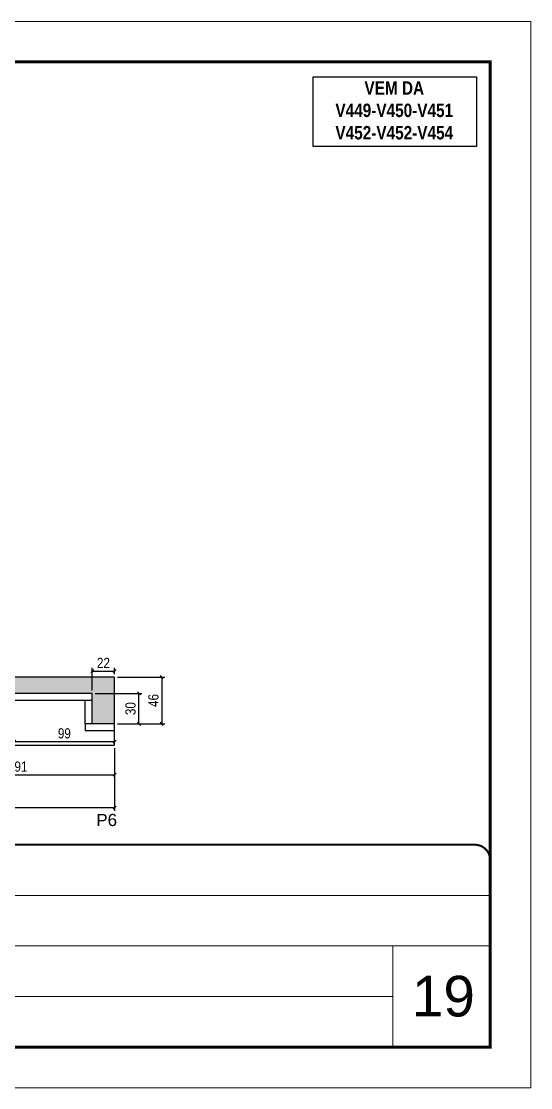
# Model space of a CAD drawing. Extents: x -15895 to 12929, y -2522 to 15173.
# Drawn here: x 7476 to 7978, y 8964 to 10014 of the extents above; entities that cross this region are included whole.
import ezdxf

# ---------------------------------------------------------------- set-up
doc = ezdxf.new("R2010")
doc.units = 0
doc.header["$PDMODE"] = 35
doc.header["$PDSIZE"] = -10
doc.linetypes.add('CONTINUO', pattern=[0])
doc.linetypes.add('DASHED', pattern=[0.75, 0.5, -0.25])
for name, color, linetype in [('5', 5, 'Continuous'), ('COTA', 241, 'Continuous'), ('NOMENCLATURA', 7, 'Continuous'), ('Painéis', 200, 'Continuous'), ('SARR_2.2x7', 40, 'Continuous')]:
    doc.layers.add(name, color=color, linetype=linetype)
for name, color, linetype, lineweight in [('CARIMBO', 255, 'Continuous', 9), ('Folhas', 255, 'Continuous', 9), ('SARRAFO DE PRESSAO', 251, 'DASHED', 9)]:
    doc.layers.add(name, color=color, linetype=linetype, lineweight=lineweight)
doc.styles.add('ARIAL', font='arial.ttf')
doc.styles.add('COTA TECNICA', font='techl___.ttf', dxfattribs={"height": 10})
doc.styles.get("Standard").update_dxf_attribs({"font": 'arial.ttf'})
doc.styles.add('TECNICA', font='techb___.ttf', dxfattribs={"height": 10})
doc.dimstyles.new('PAINEL', dxfattribs={"dimtxt": 10, "dimasz": 3, "dimexe": 3, "dimexo": 3, "dimgap": 3, "dimtad": 1, "dimdec": 1, "dimzin": 12, "dimdsep": 46, "dimtxsty": 'COTA TECNICA', "dimblk1": 'OBLIQUE', "dimblk2": 'OBLIQUE', "dimsah": 1, "dimcen": 0.9, "dimclrd": 4, "dimclre": 4, "dimclrt": 240, "dimadec": 1, "dimazin": 3, "dimtfac": 1, "dimtdec": 1, "dimtmove": 0, "dimatfit": 3, "dimfxl": 1, "dimtolj": 1, "dimtzin": 12, "dimarcsym": 0})

# ---------------------------------------------------------------- blocks, each defined once
blk = doc.blocks.new('9999999999')
at = {"color": 30, "linetype": 'CONTINUO'}
for p, q in [((98564.6, 34379.6), (99584, 34379.6)), ((98564.6, 34329.8), (99488, 34329.8)), ((99584, 34329.8), (99488, 34329.8)), ((99488, 34329.8), (99488, 34230.2)), ((98564.6, 34280), (99488, 34280))]:
    blk.add_line(p, q, dxfattribs=at)
at = {"color": 30, "linetype": 'CONTINUO', "const_width": 2}
blk.add_lwpolyline([(99584, 34230.2), (99584, 34414.4, 0.414214), (99569, 34429.4), (98229, 34429.4, 0.414214), (98214, 34414.4), (98214, 34245.2, 0.414214), (98229, 34230.2), (99584, 34230.2)], format="xyb", dxfattribs=at)
at = {"layer": 'Folhas'}
blk.add_lwpolyline([(98139, 34190.2), (99624, 34190.2), (99624, 35240.2), (98139, 35240.2)], close=True, dxfattribs=at)
at = {"layer": 'Folhas', "color": 30, "const_width": 3}
blk.add_lwpolyline([(98214, 34230.2), (99584, 34230.2), (99584, 35200.2), (98214, 35200.2)], close=True, dxfattribs=at)
blk = doc.blocks.new('_Oblique')
at = {"color": 0, "linetype": 'ByBlock', "lineweight": -2}
blk.add_line((-0.5, -0.5), (0.5, 0.5), dxfattribs=at)
blk = doc.blocks.new('*D718')
at = {"layer": 'COTA', "color": 4, "lineweight": -2, "transparency": 16777216}
for p, q in [((6822.8, 9297.8), (6822.8, 9236.2)), ((7567.8, 9297.8), (7567.8, 9236.2)), ((7567.8, 9239.2), (6822.8, 9239.2))]:
    blk.add_line(p, q, dxfattribs=at)
at = {"layer": 'Defpoints', "color": 0, "transparency": 16777216}
for p in [(6822.8, 9300.8), (7567.8, 9300.8), (6822.8, 9239.2)]:
    blk.add_point(p, dxfattribs=at)
at = {"layer": 'COTA', "color": 4, "lineweight": -2, "transparency": 16777216, "xscale": 3, "yscale": 3, "zscale": 3, "rotation": 180}
blk.add_blockref('_Oblique', (6822.8, 9239.2), dxfattribs=at)
at = {"layer": 'COTA', "color": 4, "lineweight": -2, "transparency": 16777216, "xscale": 3, "yscale": 3, "zscale": 3}
blk.add_blockref('_Oblique', (7567.8, 9239.2), dxfattribs=at)
at = {"layer": 'COTA', "color": 240, "transparency": 16777216, "insert": (7195.3, 9247.3), "char_height": 10, "attachment_point": 5, "style": 'COTA TECNICA'}
blk.add_mtext('\\A1;745', dxfattribs=at)
blk = doc.blocks.new('*D728')
at = {"layer": 'COTA', "color": 4, "lineweight": -2, "transparency": 16777216}
for p, q in [((7376.8, 9297.8), (7376.8, 9268.7)), ((7567.8, 9297.8), (7567.8, 9268.7)), ((7376.8, 9271.7), (7567.8, 9271.7))]:
    blk.add_line(p, q, dxfattribs=at)
at = {"layer": 'Defpoints', "color": 0, "transparency": 16777216}
for p in [(7376.8, 9300.8), (7567.8, 9300.8), (7567.8, 9271.7)]:
    blk.add_point(p, dxfattribs=at)
at = {"layer": 'COTA', "color": 4, "lineweight": -2, "transparency": 16777216, "xscale": 3, "yscale": 3, "zscale": 3, "rotation": 180}
blk.add_blockref('_Oblique', (7376.8, 9271.7), dxfattribs=at)
at = {"layer": 'COTA', "color": 4, "lineweight": -2, "transparency": 16777216, "xscale": 3, "yscale": 3, "zscale": 3}
blk.add_blockref('_Oblique', (7567.8, 9271.7), dxfattribs=at)
at = {"layer": 'COTA', "color": 240, "transparency": 16777216, "insert": (7472.3, 9279.7), "char_height": 10, "attachment_point": 5, "style": 'COTA TECNICA'}
blk.add_mtext('\\A1;191', dxfattribs=at)
blk = doc.blocks.new('*D729')
at = {"layer": 'COTA', "color": 4, "lineweight": -2, "transparency": 16777216}
for p, q in [((7545.8, 9354.8), (7545.8, 9376.8)), ((7567.8, 9370.8), (7567.8, 9376.8)), ((7545.8, 9373.8), (7567.8, 9373.8))]:
    blk.add_line(p, q, dxfattribs=at)
at = {"layer": 'Defpoints', "color": 0, "transparency": 16777216}
for p in [(7567.8, 9373.8), (7567.8, 9367.8), (7545.8, 9351.8)]:
    blk.add_point(p, dxfattribs=at)
at = {"layer": 'COTA', "color": 4, "lineweight": -2, "transparency": 16777216, "xscale": 3, "yscale": 3, "zscale": 3, "rotation": 180}
blk.add_blockref('_Oblique', (7545.8, 9373.8), dxfattribs=at)
at = {"layer": 'COTA', "color": 4, "lineweight": -2, "transparency": 16777216, "xscale": 3, "yscale": 3, "zscale": 3}
blk.add_blockref('_Oblique', (7567.8, 9373.8), dxfattribs=at)
at = {"layer": 'COTA', "color": 240, "transparency": 16777216, "insert": (7556.8, 9381.8), "char_height": 10, "attachment_point": 5, "style": 'COTA TECNICA'}
blk.add_mtext('\\A1;22', dxfattribs=at)
blk = doc.blocks.new('*D730')
at = {"layer": 'COTA', "color": 4, "lineweight": -2, "transparency": 16777216}
for p, q in [((7468.8, 9303.8), (7468.8, 9307.3)), ((7468.8, 9304.3), (7567.8, 9304.3)), ((7567.8, 9303.8), (7567.8, 9307.3))]:
    blk.add_line(p, q, dxfattribs=at)
at = {"layer": 'Defpoints', "color": 0, "transparency": 16777216}
for p in [(7567.8, 9304.3), (7468.8, 9300.8), (7567.8, 9300.8)]:
    blk.add_point(p, dxfattribs=at)
at = {"layer": 'COTA', "color": 4, "lineweight": -2, "transparency": 16777216, "xscale": 3, "yscale": 3, "zscale": 3, "rotation": 180}
blk.add_blockref('_Oblique', (7468.8, 9304.3), dxfattribs=at)
at = {"layer": 'COTA', "color": 4, "lineweight": -2, "transparency": 16777216, "xscale": 3, "yscale": 3, "zscale": 3}
blk.add_blockref('_Oblique', (7567.8, 9304.3), dxfattribs=at)
at = {"layer": 'COTA', "color": 240, "transparency": 16777216, "insert": (7518.3, 9312.4), "char_height": 10, "attachment_point": 5, "style": 'COTA TECNICA'}
blk.add_mtext('\\A1;99', dxfattribs=at)
blk = doc.blocks.new('*D731')
at = {"layer": 'COTA', "color": 4, "lineweight": -2, "transparency": 16777216}
for p, q in [((7548.8, 9351.8), (7594.7, 9351.8)), ((7591.7, 9321.8), (7591.7, 9351.8)), ((7570.8, 9321.8), (7594.7, 9321.8))]:
    blk.add_line(p, q, dxfattribs=at)
at = {"layer": 'Defpoints', "color": 0, "transparency": 16777216}
for p in [(7545.8, 9351.8), (7591.7, 9351.8), (7567.8, 9321.8)]:
    blk.add_point(p, dxfattribs=at)
at = {"layer": 'COTA', "color": 4, "lineweight": -2, "transparency": 16777216, "xscale": 3, "yscale": 3, "zscale": 3}
for p, rotation in [((7591.7, 9351.8), 90), ((7591.7, 9321.8), 270)]:
    blk.add_blockref('_Oblique', p, dxfattribs=dict(at, rotation=rotation))
at = {"layer": 'COTA', "color": 240, "transparency": 16777216, "insert": (7583.5, 9336.8), "char_height": 10, "attachment_point": 5, "rotation": 90, "style": 'COTA TECNICA'}
blk.add_mtext('\\A1;30', dxfattribs=at)
blk = doc.blocks.new('*D1993')
at = {"layer": 'COTA', "color": 4, "lineweight": -2, "transparency": 16777216}
for p, q in [((7570.8, 9367.8), (7617.2, 9367.8)), ((7614.2, 9367.8), (7614.2, 9321.8)), ((7570.8, 9321.8), (7617.2, 9321.8))]:
    blk.add_line(p, q, dxfattribs=at)
at = {"layer": 'Defpoints', "color": 0, "transparency": 16777216}
for p in [(7567.8, 9367.8), (7567.8, 9321.8), (7614.2, 9321.8)]:
    blk.add_point(p, dxfattribs=at)
at = {"layer": 'COTA', "color": 4, "lineweight": -2, "transparency": 16777216, "xscale": 3, "yscale": 3, "zscale": 3}
for p, rotation in [((7614.2, 9367.8), 90), ((7614.2, 9321.8), 270)]:
    blk.add_blockref('_Oblique', p, dxfattribs=dict(at, rotation=rotation))
at = {"layer": 'COTA', "color": 240, "transparency": 16777216, "insert": (7606.1, 9344.8), "char_height": 10, "attachment_point": 5, "rotation": 90, "style": 'COTA TECNICA'}
blk.add_mtext('\\A1;46', dxfattribs=at)

msp = doc.modelspace()

# ---------------------------------------------------------------- hatches: boundary and pattern name
at = {"layer": 'COTA'}
h = msp.add_hatch(dxfattribs=at)
h.set_pattern_fill('AR-CONC', color=256, scale=0.03)
h.paths.add_polyline_path([(7567.83, 9367.84), (6822.83, 9367.84), (6822.83, 9351.84), (7545.83, 9351.84), (7545.83, 9321.84), (7567.83, 9321.84)])

# ---------------------------------------------------------------- linework, layer by layer
for p, q in [((7567.83, 9367.84), (6822.83, 9367.84)), ((7567.83, 9321.84), (7567.83, 9367.84)), ((7545.83, 9321.84), (7538.83, 9321.84)), ((7538.83, 9321.84), (7538.83, 9314.84))]:
    msp.add_line(p, q, dxfattribs=at)
at = {"layer": 'NOMENCLATURA'}
msp.add_lwpolyline([(7763.33, 9958.95), (7924.54, 9958.95), (7924.54, 9890.35), (7763.33, 9890.35)], close=True, dxfattribs=at)
at = {"layer": 'Painéis', "linetype": 'ByBlock'}
for p, q in [((7545.83, 9351.84), (6822.83, 9351.84)), ((7545.83, 9321.84), (7545.83, 9351.84)), ((7567.83, 9321.84), (7545.83, 9321.84)), ((7567.83, 9300.84), (7567.83, 9321.84)), ((6822.83, 9300.84), (7567.83, 9300.84))]:
    msp.add_line(p, q, dxfattribs=at)
at = {"layer": 'SARR_2.2x7', "linetype": 'Continuous'}
for p, q in [((7545.83, 9344.84), (7376.83, 9344.84)), ((7538.83, 9321.84), (7538.83, 9344.84)), ((7567.83, 9314.84), (7538.83, 9314.84))]:
    msp.add_line(p, q, dxfattribs=at)

# ---------------------------------------------------------------- block references
at = {"layer": 'SARRAFO DE PRESSAO', "color": 6, "linetype": 'ByBlock'}
msp.add_blockref('9999999999', (-91646.11, -25226.65), dxfattribs=at)

# ---------------------------------------------------------------- texts
at = {"layer": '5', "linetype": 'Continuous'}
msp.add_text('P6', height=12, rotation=0.00004, dxfattribs=at).set_placement((7549.71, 9221.16))
at = {"layer": 'CARIMBO', "style": 'ARIAL'}
msp.add_text('19', height=40, dxfattribs=at).set_placement((7860.73, 9033.7))
at = {"layer": 'NOMENCLATURA', "insert": (7843.41, 9954.51), "char_height": 13.2, "attachment_point": 2, "style": 'TECNICA'}
msp.add_mtext_dynamic_manual_height_columns('VEM DA\\PV449-V450-V451 V452-V452-V454', width=182.9122, gutter_width=1, heights=[0], dxfattribs=at)

# ---------------------------------------------------------------- dimensions: what is measured, and where the dimension line sits
at = {"layer": 'COTA'}
for base, p1, p2, picture, middle in [((7567.83, 9373.83), (7545.83, 9351.84), (7567.83, 9367.84), '*D729', (7556.83, 9381.83)), ((7567.83, 9304.31), (7468.83, 9300.84), (7567.83, 9300.84), '*D730', (7518.33, 9312.4)), ((6822.83, 9239.17), (7567.83, 9300.84), (6822.83, 9300.84), '*D718', (7195.33, 9247.28)), ((7567.83, 9271.66), (7376.83, 9300.84), (7567.83, 9300.84), '*D728', (7472.33, 9279.75))]:
    dim = msp.add_linear_dim(base=base, p1=p1, p2=p2, dimstyle='PAINEL', dxfattribs=at)
    dim.commit()
    dim.dimension.update_dxf_attribs({"geometry": picture, "text_midpoint": middle})
for base, p1, p2, picture, middle in [((7614.23, 9321.84), (7567.83, 9367.84), (7567.83, 9321.84), '*D1993', (7606.13, 9344.84)), ((7591.73, 9351.84), (7567.83, 9321.84), (7545.83, 9351.84), '*D731', (7583.51, 9336.84))]:
    dim = msp.add_linear_dim(base=base, p1=p1, p2=p2, angle=90, dimstyle='PAINEL', dxfattribs=at)
    dim.commit()
    dim.dimension.update_dxf_attribs({"geometry": picture, "text_midpoint": middle})

doc.saveas('drawing.dxf')
